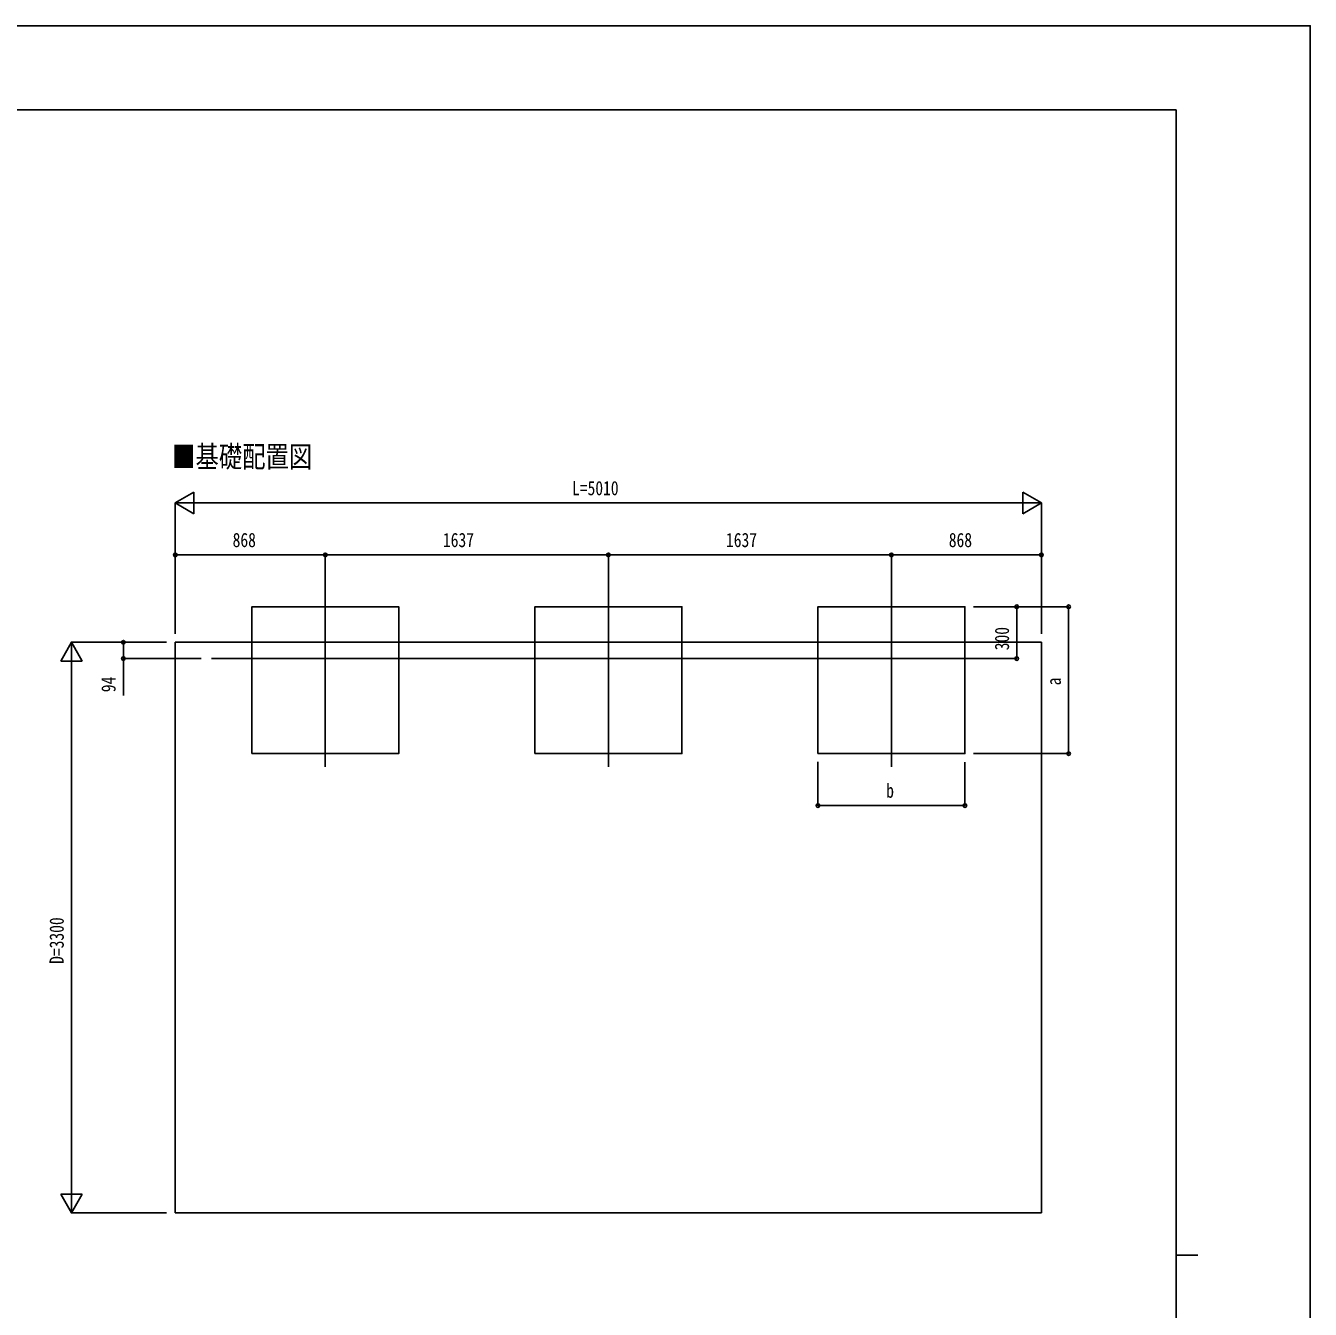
# Model space of a CAD drawing. Units: millimetres, scale not verified. Extents: x -10512 to 10512, y -7425 to 7425.
# Drawn here: x 3083 to 10512, y 0 to 7425 of the extents above; entities that cross this region are included whole.
import ezdxf
from ezdxf.enums import TextEntityAlignment as Align

# ---------------------------------------------------------------- set-up
doc = ezdxf.new("R2010")
doc.units = ezdxf.units.MM
doc.header["$LTSCALE"] = 30
for name, color, linetype in [('0-2_USER1', 3, 'Continuous'), ('0-3_YKK_12', 2, 'Continuous'), ('0-5_YKK_A1', 4, 'Continuous'), ('0-6_YKK_D', 6, 'Continuous'), ('0-7_YKK_ZWAK', 7, 'Continuous')]:
    doc.layers.add(name, color=color, linetype=linetype)
doc.styles.add('ＭＳ ゴシック', font='')
doc.styles.get('ＭＳ ゴシック').set_extended_font_data('MS Gothic')

msp = doc.modelspace()

# ---------------------------------------------------------------- linework, layer by layer
at = {"layer": '0-3_YKK_12'}
for p, q in [((4815.55, 4145.43), (4815.55, 3138.78)), ((6452.55, 4145.43), (6452.55, 3138.78)), ((8089.55, 4145.43), (8089.55, 3138.78)), ((4156.88, 3764.17), (8763.79, 3764.17))]:
    msp.add_line(p, q, dxfattribs=at)
at = {"layer": '0-5_YKK_A1'}
for p, q in [((3947.55, 3858.17), (8957.55, 3858.17)), ((3947.55, 3858.17), (3947.55, 558.17)), ((8957.55, 3858.17), (8957.55, 558.17)), ((8957.55, 558.17), (3947.55, 558.17))]:
    msp.add_line(p, q, dxfattribs=at)
for points in [[(4390.75, 3214.17), (5240.75, 3214.17), (5240.75, 4064.17), (4390.75, 4064.17)], [(6027.75, 3214.17), (6877.75, 3214.17), (6877.75, 4064.17), (6027.75, 4064.17)], [(7664.75, 3214.17), (8514.75, 3214.17), (8514.75, 4064.17), (7664.75, 4064.17)]]:
    msp.add_lwpolyline(points, close=True, dxfattribs=at)
at = {"layer": '0-6_YKK_D'}
for p, q in [((3947.55, 4664.17), (4055.8, 4726.67)), ((4055.8, 4601.67), (4055.8, 4726.67)), ((8957.55, 4664.17), (8849.3, 4726.67)), ((8849.3, 4726.67), (8849.3, 4601.67)), ((3947.55, 3908.17), (3947.55, 4665.17)), ((3947.55, 4664.17), (4055.8, 4601.67)), ((3947.55, 4664.17), (4164.06, 4664.17)), ((4072.55, 4664.17), (8832.55, 4664.17)), ((8957.55, 4664.17), (8741.04, 4664.17)), ((8957.55, 4664.17), (8849.3, 4601.67)), ((8957.55, 3908.17), (8957.55, 4665.17)), ((3947.55, 3909.17), (3947.55, 4365.17)), ((4815.55, 4364.17), (3947.55, 4364.17)), ((4815.55, 4138.9), (4815.55, 4365.17)), ((4815.55, 4138.9), (4815.55, 4365.17)), ((4815.55, 4364.17), (6452.55, 4364.17)), ((6452.55, 4137.9), (6452.55, 4365.17)), ((6452.55, 4139.74), (6452.55, 4365.17)), ((6452.55, 4364.17), (8089.55, 4364.17)), ((8089.55, 4138.9), (8089.55, 4365.17)), ((8089.55, 4138.9), (8089.55, 4365.17)), ((8089.55, 4364.17), (8957.55, 4364.17)), ((8957.55, 3908.17), (8957.55, 4365.17)), ((8564.75, 4064.17), (9115.75, 4064.17)), ((8565.75, 4064.17), (8815.75, 4064.17)), ((8814.75, 3764.17), (8814.75, 4064.17)), ((9114.75, 3214.17), (9114.75, 4064.17)), ((3347.55, 3858.17), (3285.05, 3749.92)), ((3897.55, 3858.17), (3346.55, 3858.17)), ((3347.55, 3858.17), (3410.05, 3749.92)), ((3347.55, 3858.17), (3347.55, 3641.67)), ((3897.55, 3858.17), (3646.55, 3858.17)), ((3285.05, 3749.92), (3410.05, 3749.92)), ((3347.55, 683.17), (3347.55, 3733.17)), ((4098.24, 3764.17), (3646.55, 3764.17)), ((8764.79, 3764.17), (8815.75, 3764.17)), ((8564.75, 3214.17), (9115.75, 3214.17)), ((7664.75, 3167.09), (7664.75, 2913.17)), ((8514.75, 3165.16), (8514.75, 2913.17)), ((7664.75, 2914.17), (8514.75, 2914.17)), ((3347.55, 558.17), (3347.55, 774.68)), ((3347.55, 558.17), (3285.05, 666.43)), ((3410.05, 666.43), (3285.05, 666.43)), ((3347.55, 558.17), (3410.05, 666.43)), ((3897.55, 558.17), (3346.55, 558.17))]:
    msp.add_line(p, q, dxfattribs=at)
msp.add_lwpolyline([(3647.55, 3858.17), (3647.55, 3764.17), (3647.55, 3549.67)], dxfattribs=at)
for centre in [(3947.55, 4364.17), (4815.55, 4364.17), (4815.55, 4364.17), (6452.55, 4364.17), (6452.55, 4364.17), (8089.55, 4364.17), (8089.55, 4364.17), (8957.55, 4364.17), (8814.75, 4064.17), (9114.75, 4064.17), (3647.55, 3858.17), (3647.55, 3764.17), (8814.75, 3764.17), (9114.75, 3214.17), (7664.75, 2914.17), (8514.75, 2914.17)]:
    msp.add_circle(centre, 10.62, dxfattribs=at)
at = {"layer": '0-7_YKK_ZWAK'}
for p, q in [((9737.55, 6937.5), (-9762.45, 6937.5)), ((9737.55, 6937.5), (9737.55, -6312.5)), ((9737.55, 312.5), (9862.55, 312.5))]:
    msp.add_line(p, q, dxfattribs=at)
msp.add_lwpolyline([(-10512.5, -7425), (10512.5, -7425), (10512.5, 7425), (-10512.5, 7425)], close=True, dxfattribs=at)

# ---------------------------------------------------------------- texts
at = {"layer": '0-2_USER1', "style": 'ＭＳ ゴシック', "width": 0.8}
msp.add_text('■基礎配置図', height=123.8, dxfattribs=at).set_placement((3929.54, 4833.29), align=Align.BOTTOM_LEFT)
at = {"layer": '0-6_YKK_D', "style": 'ＭＳ ゴシック', "width": 0.8}
for s, p in [('L=5010', (6242.55, 4684.17)), ('868', (4279.55, 4384.17)), ('1637', (5496.05, 4384.17)), ('1637', (7133.05, 4384.17)), ('868', (8421.55, 4384.17)), ('b', (8059.75, 2934.17))]:
    msp.add_text(s, height=82.48, dxfattribs=at).set_placement(p, align=Align.BOTTOM_LEFT)
for s, p in [('300', (8794.75, 3812.17)), ('94', (3627.55, 3569.67)), ('a', (9094.75, 3609.17)), ('D=3300', (3327.55, 1998.17))]:
    msp.add_text(s, height=82.48, rotation=90, dxfattribs=at).set_placement(p, align=Align.BOTTOM_LEFT)

doc.saveas('drawing.dxf')
